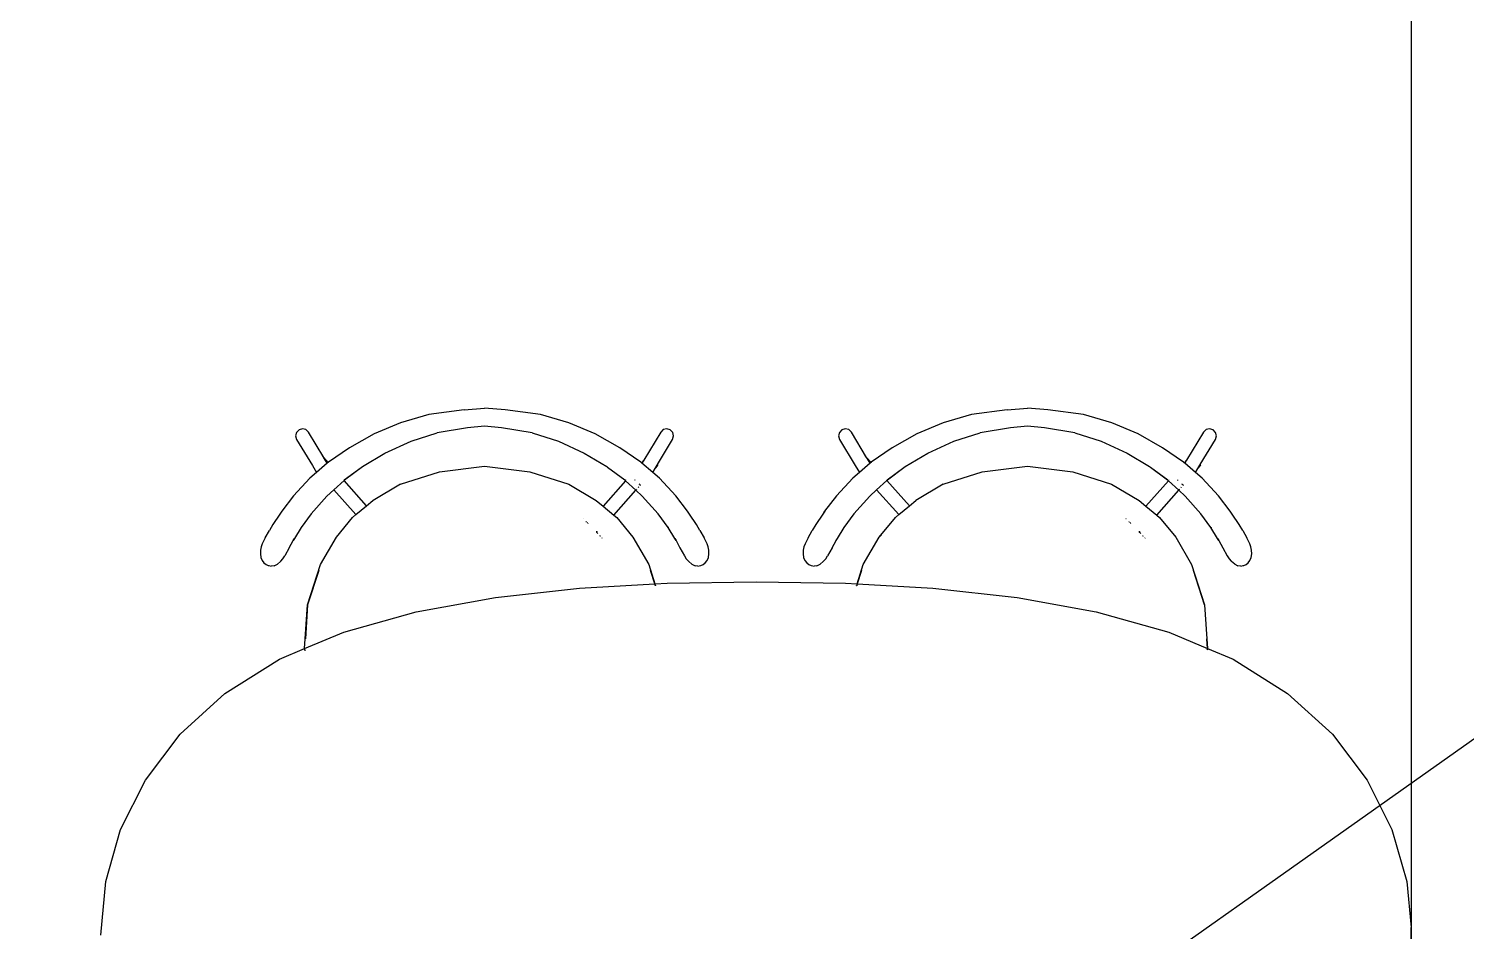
# Model space of a CAD drawing. Header units: millimetres. Extents: x -41292 to 298682, y -22072 to 33155.
# Drawn here: x 32080 to 33915, y -6007 to -4855 of the extents above; entities that cross this region are included whole.
import ezdxf

# ---------------------------------------------------------------- set-up
doc = ezdxf.new("R2010")
doc.units = ezdxf.units.MM
doc.layers.add('벽1', color=2, linetype='Continuous')

# ---------------------------------------------------------------- blocks, each defined once
blk = doc.blocks.new('rmfnasesx')
for p, q in [((61307.9, 13788.7), (61307.9, 9509.9)), ((60099.2, 10170.7), (60053.8, 10164.6)), ((60099.2, 10170.7), (60125.2, 10172.7)), ((60151.3, 10170.7), (60125.2, 10172.7)), ((60196.6, 10164.6), (60151.3, 10170.7)), ((60792.2, 10170.7), (60746.8, 10164.6)), ((60792.2, 10170.7), (60818.2, 10172.7)), ((60844.3, 10170.7), (60818.2, 10172.7)), ((60889.6, 10164.6), (60844.3, 10170.7)), ((60017.6, 10154.1), (59984, 10139.8)), ((60053.8, 10164.6), (60017.6, 10154.1)), ((60125.2, 10149.8), (60103.5, 10147.7)), ((60146.9, 10147.7), (60125.2, 10149.8)), ((60232.9, 10154.1), (60196.6, 10164.6)), ((60266.4, 10139.8), (60232.9, 10154.1)), ((60710.6, 10154.1), (60677, 10139.8)), ((60746.8, 10164.6), (60710.6, 10154.1)), ((60818.2, 10149.8), (60796.5, 10147.7)), ((60839.9, 10147.7), (60818.2, 10149.8)), ((60925.9, 10154.1), (60889.6, 10164.6)), ((60959.4, 10139.8), (60925.9, 10154.1)), ((59885.1, 10141.8), (59883.9, 10137.3)), ((59883.9, 10137.3), (59885.2, 10132.9)), ((59888.3, 10145.1), (59885.1, 10141.8)), ((59885.2, 10132.9), (59905.3, 10099.5)), ((59892.7, 10146.4), (59888.3, 10145.1)), ((59897.1, 10145.3), (59892.7, 10146.4)), ((59900.4, 10142.1), (59897.1, 10145.3)), ((59919.8, 10109.9), (59900.4, 10142.1)), ((59984, 10139.8), (59952.6, 10122.3)), ((59998, 10115.1), (60031.2, 10130.6)), ((60031.2, 10130.6), (60064.7, 10141.4)), ((60103.5, 10147.7), (60064.7, 10141.4)), ((60185.7, 10141.4), (60146.9, 10147.7)), ((60185.7, 10141.4), (60219.3, 10130.6)), ((60219.3, 10130.6), (60252.4, 10115.1)), ((60297.8, 10122.3), (60266.4, 10139.8)), ((60350, 10142.1), (60328.4, 10106.2)), ((60345.9, 10100.8), (60365.2, 10132.9)), ((60353.3, 10145.3), (60350, 10142.1)), ((60357.7, 10146.4), (60353.3, 10145.3)), ((60362.2, 10145.1), (60357.7, 10146.4)), ((60365.4, 10141.8), (60362.2, 10145.1)), ((60365.2, 10132.9), (60366.5, 10137.3)), ((60366.5, 10137.3), (60365.4, 10141.8)), ((60578.1, 10141.8), (60576.9, 10137.3)), ((60576.9, 10137.3), (60578.2, 10132.9)), ((60581.3, 10145.1), (60578.1, 10141.8)), ((60578.2, 10132.9), (60598.3, 10099.5)), ((60585.7, 10146.4), (60581.3, 10145.1)), ((60590.1, 10145.3), (60585.7, 10146.4)), ((60593.4, 10142.1), (60590.1, 10145.3)), ((60612.8, 10109.9), (60593.4, 10142.1)), ((60677, 10139.8), (60645.6, 10122.3)), ((60691, 10115.1), (60724.2, 10130.6)), ((60724.2, 10130.6), (60757.7, 10141.4)), ((60796.5, 10147.7), (60757.7, 10141.4)), ((60878.7, 10141.4), (60839.9, 10147.7)), ((60878.7, 10141.4), (60912.3, 10130.6)), ((60912.3, 10130.6), (60945.4, 10115.1)), ((60990.8, 10122.3), (60959.4, 10139.8)), ((61043, 10142.1), (61021.4, 10106.2)), ((61038.9, 10100.8), (61058.2, 10132.9)), ((61046.3, 10145.3), (61043, 10142.1)), ((61050.7, 10146.4), (61046.3, 10145.3)), ((61055.2, 10145.1), (61050.7, 10146.4)), ((61058.4, 10141.8), (61055.2, 10145.1)), ((61058.2, 10132.9), (61059.5, 10137.3)), ((61059.5, 10137.3), (61058.4, 10141.8)), ((59952.6, 10122.3), (59925.9, 10103.8)), ((59969.2, 10098.1), (59998, 10115.1)), ((60252.4, 10115.1), (60281.2, 10098.1)), ((60324.5, 10103.8), (60297.8, 10122.3)), ((60645.6, 10122.3), (60618.9, 10103.8)), ((60662.2, 10098.1), (60691, 10115.1)), ((60945.4, 10115.1), (60974.2, 10098.1)), ((61017.5, 10103.8), (60990.8, 10122.3)), ((59905.3, 10099.5), (59905.3, 10099.5)), ((59905.3, 10099.5), (59905.4, 10099.4)), ((59905.3, 10099.5), (59905.3, 10099.5)), ((59905.3, 10099.5), (59905.3, 10099.5)), ((59905.3, 10099.5), (59905.4, 10099.4)), ((59905.4, 10099.4), (59910.7, 10090.6)), ((59924.3, 10102.4), (59910.7, 10090.6)), ((59918.5, 10111.3), (59918.1, 10111.3)), ((59918.3, 10111.1), (59918.5, 10111.3)), ((59918.5, 10111.3), (59918.4, 10111)), ((59919.8, 10109.9), (59918.5, 10111.3)), ((59925.5, 10103.4), (59919.8, 10109.9)), ((59924.3, 10102.4), (59920.1, 10109.3)), ((59925.5, 10103.4), (59924.3, 10102.4)), ((59925.9, 10103.8), (59925.5, 10103.4)), ((59946, 10081.2), (59969.2, 10098.1)), ((59946.4, 10081.1), (59969.2, 10098.1)), ((60067.4, 10091.5), (60125.2, 10098.7)), ((60125.2, 10098.7), (60183.1, 10091.5)), ((60281.2, 10098.1), (60282.2, 10097.3)), ((60282.2, 10097.3), (60304, 10081.1)), ((60282.2, 10097.3), (60304.4, 10081.2)), ((60325.5, 10102.9), (60324.5, 10103.8)), ((60328.4, 10106.2), (60325.5, 10102.9)), ((60326.1, 10102.4), (60325.5, 10102.9)), ((60328.4, 10106.2), (60326.1, 10102.4)), ((60339.8, 10090.6), (60326.1, 10102.4)), ((60339.8, 10090.6), (60342.8, 10095.7)), ((60342.8, 10095.7), (60345.4, 10099.9)), ((60342.8, 10095.7), (60346.2, 10099.5)), ((60345.4, 10099.9), (60345.6, 10100.3)), ((60346.2, 10099.5), (60345.4, 10099.9)), ((60345.6, 10100.3), (60345.9, 10100.7)), ((60345.6, 10100.3), (60346.2, 10099.5)), ((60345.9, 10100.7), (60345.7, 10100.8)), ((60345.8, 10101), (60345.9, 10100.8)), ((60345.9, 10100.8), (60346.1, 10100.6)), ((60345.9, 10100.7), (60345.9, 10100.8)), ((60346.1, 10100.6), (60345.9, 10100.7)), ((60346.2, 10099.5), (60346.1, 10100.6)), ((60598.3, 10099.5), (60598.3, 10099.5)), ((60598.3, 10099.5), (60598.4, 10099.4)), ((60598.3, 10099.5), (60598.3, 10099.5)), ((60598.3, 10099.5), (60598.3, 10099.5)), ((60598.3, 10099.5), (60598.4, 10099.4)), ((60598.4, 10099.4), (60603.7, 10090.6)), ((60617.3, 10102.4), (60603.7, 10090.6)), ((60611.5, 10111.3), (60611.1, 10111.3)), ((60611.3, 10111.1), (60611.5, 10111.3)), ((60611.5, 10111.3), (60611.4, 10111)), ((60612.8, 10109.9), (60611.5, 10111.3)), ((60618.5, 10103.4), (60612.8, 10109.9)), ((60617.3, 10102.4), (60613.1, 10109.3)), ((60618.5, 10103.4), (60617.3, 10102.4)), ((60618.9, 10103.8), (60618.5, 10103.4)), ((60639, 10081.2), (60662.2, 10098.1)), ((60639.4, 10081.1), (60662.2, 10098.1)), ((60760.4, 10091.5), (60818.2, 10098.7)), ((60818.2, 10098.7), (60876.1, 10091.5)), ((60974.2, 10098.1), (60975.2, 10097.3)), ((60975.2, 10097.3), (60997, 10081.1)), ((60975.2, 10097.3), (60997.4, 10081.2)), ((61018.5, 10102.9), (61017.5, 10103.8)), ((61021.4, 10106.2), (61018.5, 10102.9)), ((61019.1, 10102.4), (61018.5, 10102.9)), ((61021.4, 10106.2), (61019.1, 10102.4)), ((61032.8, 10090.6), (61019.1, 10102.4)), ((61032.8, 10090.6), (61035.8, 10095.7)), ((61035.8, 10095.7), (61038.4, 10099.9)), ((61035.8, 10095.7), (61039.2, 10099.5)), ((61038.4, 10099.9), (61038.6, 10100.3)), ((61039.2, 10099.5), (61038.4, 10099.9)), ((61038.6, 10100.3), (61038.9, 10100.7)), ((61038.6, 10100.3), (61039.2, 10099.5)), ((61038.9, 10100.7), (61038.7, 10100.8)), ((61038.8, 10101), (61038.9, 10100.8)), ((61038.9, 10100.8), (61039.1, 10100.6)), ((61038.9, 10100.7), (61038.9, 10100.8)), ((61039.1, 10100.6), (61038.9, 10100.7)), ((61039.2, 10099.5), (61039.1, 10100.6)), ((59902.1, 10083.2), (59881.3, 10060.8)), ((59910.7, 10090.6), (59902.1, 10083.2)), ((59932.7, 10068.5), (59945.8, 10080.6)), ((59945.8, 10080.6), (59945.6, 10080.8)), ((59945.8, 10080.6), (59946.4, 10081.1)), ((59974.5, 10048.2), (59945.8, 10080.6)), ((60017.8, 10075.6), (59982.7, 10055)), ((60017.8, 10075.6), (60067.4, 10091.5)), ((60183.1, 10091.5), (60232.6, 10075.6)), ((60232.6, 10075.6), (60267.7, 10055)), ((60305.2, 10080), (60276.5, 10047.7)), ((60304, 10081.1), (60305.2, 10080.1)), ((60305.4, 10080.3), (60305.2, 10080.1)), ((60305.2, 10080.1), (60318.3, 10068)), ((60306.2, 10081.2), (60306.2, 10081.1)), ((60317.2, 10080.6), (60317, 10081.3)), ((60324.2, 10075), (60322.3, 10075.6)), ((60348.3, 10083.2), (60339.8, 10090.6)), ((60369.1, 10060.8), (60348.3, 10083.2)), ((60595.1, 10083.2), (60574.3, 10060.8)), ((60603.7, 10090.6), (60595.1, 10083.2)), ((60625.7, 10068.5), (60638.8, 10080.6)), ((60638.8, 10080.6), (60638.6, 10080.8)), ((60638.8, 10080.6), (60639.4, 10081.1)), ((60667.5, 10048.2), (60638.8, 10080.6)), ((60710.8, 10075.6), (60675.7, 10055)), ((60710.8, 10075.6), (60760.4, 10091.5)), ((60876.1, 10091.5), (60925.6, 10075.6)), ((60925.6, 10075.6), (60960.7, 10055)), ((60998.2, 10080), (60969.5, 10047.7)), ((60997, 10081.1), (60998.2, 10080.1)), ((60998.4, 10080.3), (60998.2, 10080.1)), ((60998.2, 10080.1), (61011.3, 10068)), ((60999.2, 10081.2), (60999.2, 10081.1)), ((61010.2, 10080.6), (61010, 10081.3)), ((61017.2, 10075), (61015.3, 10075.6)), ((61041.3, 10083.2), (61032.8, 10090.6)), ((61062.1, 10060.8), (61041.3, 10083.2)), ((59881.3, 10060.8), (59866.3, 10041.3)), ((59903.7, 10037.9), (59923.9, 10060.4)), ((59923.9, 10060.4), (59932.7, 10068.5)), ((59932.3, 10069), (59932.7, 10068.5)), ((59932.7, 10068.5), (59960.9, 10036.8)), ((60290.2, 10036.3), (60318.3, 10068)), ((60318.3, 10068), (60326.5, 10060.4)), ((60318.6, 10068.3), (60318.7, 10068.4)), ((60319, 10068.8), (60319.6, 10069.5)), ((60321.3, 10071.4), (60322.1, 10072.3)), ((60323.7, 10074.2), (60324.4, 10074.9)), ((60346.7, 10037.9), (60326.5, 10060.4)), ((60384.1, 10041.3), (60369.1, 10060.8)), ((60574.3, 10060.8), (60559.3, 10041.3)), ((60596.7, 10037.9), (60616.9, 10060.4)), ((60616.9, 10060.4), (60625.7, 10068.5)), ((60625.3, 10069), (60625.7, 10068.5)), ((60625.7, 10068.5), (60653.9, 10036.8)), ((60983.2, 10036.3), (61011.3, 10068)), ((61011.3, 10068), (61019.5, 10060.4)), ((61011.6, 10068.3), (61011.7, 10068.4)), ((61012, 10068.8), (61012.6, 10069.5)), ((61014.3, 10071.4), (61015.1, 10072.3)), ((61016.7, 10074.2), (61017.4, 10074.9)), ((61039.7, 10037.9), (61019.5, 10060.4)), ((61077.1, 10041.3), (61062.1, 10060.8)), ((59866.4, 10041.4), (59863.8, 10037.5)), ((59866.3, 10041.3), (59863.8, 10037.5)), ((59960.9, 10036.8), (59974.5, 10048.2)), ((59974.5, 10048.2), (59982.6, 10054.9)), ((59974.6, 10048.1), (59974.5, 10048.2)), ((59982.6, 10054.9), (59982.7, 10055)), ((60267.7, 10055), (60267.8, 10054.9)), ((60267.8, 10054.9), (60276.5, 10047.7)), ((60276.5, 10047.7), (60276.5, 10047.6)), ((60276.5, 10047.7), (60290.2, 10036.3)), ((60386.6, 10037.5), (60384, 10041.4)), ((60386.6, 10037.5), (60384.1, 10041.3)), ((60559.4, 10041.4), (60556.8, 10037.5)), ((60559.3, 10041.3), (60556.8, 10037.5)), ((60653.9, 10036.8), (60667.5, 10048.2)), ((60667.5, 10048.2), (60675.6, 10054.9)), ((60667.6, 10048.1), (60667.5, 10048.2)), ((60675.6, 10054.9), (60675.7, 10055)), ((60960.7, 10055), (60960.8, 10054.9)), ((60960.8, 10054.9), (60969.5, 10047.7)), ((60969.5, 10047.7), (60969.5, 10047.6)), ((60969.5, 10047.7), (60983.2, 10036.3)), ((61079.6, 10037.5), (61077, 10041.4)), ((61079.6, 10037.5), (61077.1, 10041.3)), ((59854.9, 10024.1), (59850.4, 10016.6)), ((59863.8, 10037.5), (59854.9, 10024.1)), ((59855.2, 10023.9), (59855, 10023.8)), ((59890.9, 10020.6), (59882.4, 10006.4)), ((59903.7, 10037.9), (59890.9, 10020.6)), ((59935.9, 10008.2), (59956.6, 10033.2)), ((59956.6, 10033.2), (59960.9, 10036.8)), ((59960.9, 10036.8), (59960.9, 10036.7)), ((60251, 10031.7), (60251.1, 10031.7)), ((60254.6, 10027.9), (60255.1, 10027.9)), ((60254.7, 10027.9), (60255.1, 10027.9)), ((60256.4, 10026.6), (60256.1, 10026.4)), ((60256.6, 10026.5), (60256.2, 10026.3)), ((60257.2, 10025.9), (60256.9, 10025.6)), ((60290.1, 10036.2), (60290.2, 10036.3)), ((60290.2, 10036.3), (60293.8, 10033.2)), ((60293.8, 10033.2), (60314.6, 10008.2)), ((60359.5, 10020.6), (60346.7, 10037.9)), ((60368, 10006.4), (60359.5, 10020.6)), ((60359.6, 10021), (60359.8, 10020.6)), ((60395.5, 10024.1), (60386.6, 10037.5)), ((60395.4, 10023.8), (60395.3, 10023.9)), ((60400.1, 10016.6), (60395.5, 10024.1)), ((60547.9, 10024.1), (60543.4, 10016.6)), ((60556.8, 10037.5), (60547.9, 10024.1)), ((60548.2, 10023.9), (60548, 10023.8)), ((60583.9, 10020.6), (60575.4, 10006.4)), ((60596.7, 10037.9), (60583.9, 10020.6)), ((60628.9, 10008.2), (60649.6, 10033.2)), ((60649.6, 10033.2), (60653.9, 10036.8)), ((60653.9, 10036.8), (60653.9, 10036.7)), ((60944, 10031.7), (60944.1, 10031.7)), ((60947.6, 10027.9), (60948.1, 10027.9)), ((60947.7, 10027.9), (60948.1, 10027.9)), ((60949.4, 10026.6), (60949.1, 10026.4)), ((60949.6, 10026.5), (60949.2, 10026.3)), ((60950.2, 10025.9), (60949.9, 10025.6)), ((60983.1, 10036.2), (60983.2, 10036.3)), ((60983.2, 10036.3), (60986.8, 10033.2)), ((60986.8, 10033.2), (61007.6, 10008.2)), ((61052.5, 10020.6), (61039.7, 10037.9)), ((61061, 10006.4), (61052.5, 10020.6)), ((61052.6, 10021), (61052.8, 10020.6)), ((61088.5, 10024.1), (61079.6, 10037.5)), ((61088.4, 10023.8), (61088.3, 10023.9)), ((61093.1, 10016.6), (61088.5, 10024.1)), ((59845.1, 10007.2), (59841.3, 9999.4)), ((59845.1, 10007.2), (59850.4, 10016.6)), ((59875.8, 9994.5), (59880.8, 10003.7)), ((59882.4, 10006.4), (59880.7, 10003.6)), ((59880.8, 10003.7), (59882.4, 10006.4)), ((59915.6, 9973.1), (59935.9, 10008.2)), ((59938.7, 10011.2), (59936.2, 10008.3)), ((60268, 10015.6), (60268, 10014.1)), ((60268.3, 10015.3), (60268.3, 10013.8)), ((60269.3, 10012.8), (60269.9, 10013.5)), ((60272.5, 10009.4), (60272.9, 10010.1)), ((60272.7, 10009.2), (60273.1, 10009.9)), ((60275.1, 10006.7), (60275.4, 10007.2)), ((60314.6, 10008.2), (60334.8, 9973.1)), ((60368, 10006.4), (60369.6, 10003.7)), ((60369.7, 10003.6), (60368, 10006.4)), ((60369.6, 10003.7), (60374.6, 9994.5)), ((60400.1, 10016.6), (60405.4, 10007.2)), ((60409.1, 9999.4), (60405.4, 10007.2)), ((60538.1, 10007.2), (60534.3, 9999.4)), ((60538.1, 10007.2), (60543.4, 10016.6)), ((60568.8, 9994.5), (60573.8, 10003.7)), ((60575.4, 10006.4), (60573.7, 10003.6)), ((60573.8, 10003.7), (60575.4, 10006.4)), ((60608.6, 9973.1), (60628.9, 10008.2)), ((60631.7, 10011.2), (60629.2, 10008.3)), ((60961, 10015.6), (60961, 10014.1)), ((60961.3, 10015.3), (60961.3, 10013.8)), ((60962.3, 10012.8), (60962.9, 10013.5)), ((60965.5, 10009.4), (60965.9, 10010.1)), ((60965.7, 10009.2), (60966.1, 10009.9)), ((60968.1, 10006.7), (60968.4, 10007.2)), ((61007.6, 10008.2), (61027.8, 9973.1)), ((61061, 10006.4), (61062.6, 10003.7)), ((61062.7, 10003.6), (61061, 10006.4)), ((61062.6, 10003.7), (61067.6, 9994.5)), ((61093.1, 10016.6), (61098.4, 10007.2)), ((61102.1, 9999.4), (61098.4, 10007.2)), ((59839, 9991.6), (59838.9, 9986.7)), ((59838.9, 9986.7), (59839.5, 9982)), ((59839.9, 9995.7), (59839, 9991.6)), ((59841.3, 9999.4), (59839.9, 9995.7)), ((59867.7, 9980.6), (59870, 9984.3)), ((59875.8, 9994.5), (59870, 9984.3)), ((60374.6, 9994.5), (60380.4, 9984.3)), ((60380.4, 9984.3), (60382.7, 9980.6)), ((60410.5, 9995.7), (60409.1, 9999.4)), ((60411.4, 9991.6), (60410.5, 9995.7)), ((60410.9, 9982), (60411.5, 9986.7)), ((60411.5, 9986.7), (60411.4, 9991.6)), ((60532, 9991.6), (60531.9, 9986.7)), ((60531.9, 9986.7), (60532.5, 9982)), ((60532.9, 9995.7), (60532, 9991.6)), ((60534.3, 9999.4), (60532.9, 9995.7)), ((60560.7, 9980.6), (60563, 9984.3)), ((60568.8, 9994.5), (60563, 9984.3)), ((61067.6, 9994.5), (61073.4, 9984.3)), ((61073.4, 9984.3), (61075.7, 9980.6)), ((61103.5, 9995.7), (61102.1, 9999.4)), ((61104.4, 9991.6), (61103.5, 9995.7)), ((61103.9, 9982), (61104.5, 9986.7)), ((61104.5, 9986.7), (61104.4, 9991.6)), ((59839.5, 9982), (59841.2, 9978.2)), ((59841.2, 9978.2), (59843.5, 9975.3)), ((59843.5, 9975.3), (59846.1, 9973.2)), ((59846.1, 9973.2), (59849, 9971.9)), ((59849, 9971.9), (59849.6, 9971.7)), ((59849.6, 9971.7), (59852.8, 9971)), ((59856.4, 9971.5), (59852.8, 9971)), ((59856.4, 9971.5), (59860.7, 9973.7)), ((59864.6, 9976.9), (59860.7, 9973.7)), ((59864.6, 9976.9), (59865, 9977.3)), ((59865, 9977.3), (59867.7, 9980.6)), ((59899.1, 9921.6), (59915.6, 9973.1)), ((59913.4, 9965.5), (59899.2, 9921.5)), ((60334.8, 9973.1), (60342.7, 9948.5)), ((60342.5, 9948.4), (60337, 9965.5)), ((60382.7, 9980.6), (60385.4, 9977.3)), ((60385.4, 9977.3), (60385.8, 9976.9)), ((60389.8, 9973.7), (60385.8, 9976.9)), ((60389.8, 9973.7), (60394, 9971.5)), ((60397.6, 9971), (60394, 9971.5)), ((60397.6, 9971), (60400.8, 9971.7)), ((60400.8, 9971.7), (60401.4, 9971.9)), ((60401.4, 9971.9), (60404.3, 9973.2)), ((60404.3, 9973.2), (60406.9, 9975.3)), ((60406.9, 9975.3), (60409.2, 9978.2)), ((60409.2, 9978.2), (60410.9, 9982)), ((60532.5, 9982), (60534.2, 9978.2)), ((60534.2, 9978.2), (60536.5, 9975.3)), ((60536.5, 9975.3), (60539.1, 9973.2)), ((60539.1, 9973.2), (60542, 9971.9)), ((60542, 9971.9), (60542.6, 9971.7)), ((60542.6, 9971.7), (60545.8, 9971)), ((60549.4, 9971.5), (60545.8, 9971)), ((60549.4, 9971.5), (60553.7, 9973.7)), ((60557.6, 9976.9), (60553.7, 9973.7)), ((60557.6, 9976.9), (60558, 9977.3)), ((60558, 9977.3), (60560.7, 9980.6)), ((60600.7, 9948.5), (60608.6, 9973.1)), ((60606.4, 9965.5), (60600.9, 9948.5)), ((61027.8, 9973.1), (61044.4, 9921.6)), ((61044.1, 9921.7), (61030, 9965.5)), ((61075.7, 9980.6), (61078.4, 9977.3)), ((61078.4, 9977.3), (61078.8, 9976.9)), ((61082.8, 9973.7), (61078.8, 9976.9)), ((61082.8, 9973.7), (61087, 9971.5)), ((61090.6, 9971), (61087, 9971.5)), ((61090.6, 9971), (61093.8, 9971.7)), ((61093.8, 9971.7), (61094.4, 9971.9)), ((61094.4, 9971.9), (61097.3, 9973.2)), ((61097.3, 9973.2), (61099.9, 9975.3)), ((61099.9, 9975.3), (61102.2, 9978.2)), ((61102.2, 9978.2), (61103.9, 9982)), ((60246.5, 9943), (60342.5, 9948.4)), ((60342.5, 9948.4), (60342.7, 9948.5)), ((60342.7, 9948), (60342.5, 9948.4)), ((60342.7, 9948.5), (60358.2, 9949.3)), ((60342.7, 9948.5), (60342.9, 9948)), ((60342.7, 9947.7), (60342.7, 9948)), ((60342.8, 9947.4), (60342.8, 9947.7)), ((60342.9, 9948), (60343, 9947.7)), ((60342.9, 9947.1), (60342.9, 9947.2)), ((60343, 9947.7), (60343, 9947.5)), ((60343.1, 9947.2), (60343.1, 9947.1)), ((60358.2, 9949.3), (60472, 9951.2)), ((60472, 9951.2), (60585.8, 9949.3)), ((60585.8, 9949.3), (60600.7, 9948.5)), ((60600.2, 9946.9), (60600.3, 9947.2)), ((60600.3, 9947.2), (60600.4, 9947.4)), ((60600.4, 9947.5), (60600.5, 9947.7)), ((60600.5, 9947.2), (60600.4, 9946.9)), ((60600.6, 9947.4), (60600.5, 9947.2)), ((60600.6, 9948), (60600.7, 9948.5)), ((60600.7, 9947.7), (60600.6, 9947.5)), ((60600.7, 9948.5), (60600.9, 9948.5)), ((60600.9, 9948.5), (60600.8, 9948)), ((60600.9, 9948.5), (60697.5, 9943)), ((60037.9, 9912.9), (60139, 9931.2)), ((60139, 9931.2), (60246.5, 9943)), ((60343.1, 9946.7), (60343, 9946.9)), ((60343.1, 9946.5), (60343.1, 9946.7)), ((60343.2, 9946.3), (60343.1, 9946.5)), ((60343.2, 9946.9), (60343.3, 9946.7)), ((60343.3, 9946.7), (60343.3, 9946.5)), ((60343.3, 9946.5), (60343.4, 9946.3)), ((60343.3, 9946.1), (60343.3, 9946.1)), ((60343.4, 9945.8), (60343.4, 9945.8)), ((60343.5, 9946.1), (60343.5, 9946.1)), ((60343.6, 9945.9), (60343.6, 9945.8)), ((60599.9, 9945.9), (60599.9, 9946.1)), ((60600, 9946.4), (60600.1, 9946.6)), ((60600, 9946.2), (60600, 9946.3)), ((60600.1, 9946.7), (60600.2, 9946.8)), ((60600.2, 9946.1), (60600.1, 9945.9)), ((60600.3, 9946.6), (60600.2, 9946.4)), ((60600.2, 9946.3), (60600.2, 9946.1)), ((60600.4, 9946.8), (60600.4, 9946.7)), ((60697.5, 9943), (60804.9, 9931.2)), ((60804.9, 9931.2), (60906, 9912.9)), ((59895.3, 9865.8), (59899.1, 9921.6)), ((59899.2, 9921.5), (59896.3, 9878.5)), ((59945.3, 9886.9), (60037.9, 9912.9)), ((60906, 9912.9), (60998.7, 9886.9)), ((61044.4, 9921.6), (61048.1, 9866.1)), ((59895.3, 9865.8), (59945.3, 9886.9)), ((60998.7, 9886.9), (61047.9, 9866.1)), ((61047.9, 9866.1), (61047.1, 9878.5)), ((59863.2, 9852.3), (59895.3, 9865.8)), ((59895.3, 9865.7), (59895.3, 9865.8)), ((59895.3, 9865.5), (59895.3, 9865.7)), ((59895.4, 9865.3), (59895.3, 9865.4)), ((59895.4, 9865.7), (59895.5, 9865.6)), ((59895.5, 9864.8), (59895.4, 9865.1)), ((59895.5, 9865.5), (59895.5, 9865.4)), ((59895.5, 9864.6), (59895.5, 9864.7)), ((59895.6, 9865.1), (59895.6, 9864.9)), ((59895.6, 9864.4), (59895.6, 9864.5)), ((59895.6, 9864.1), (59895.6, 9864.3)), ((59895.7, 9863.8), (59895.6, 9864.1)), ((59895.7, 9864.8), (59895.7, 9864.7)), ((59895.7, 9864.6), (59895.7, 9864.5)), ((59895.8, 9863.5), (59895.7, 9863.7)), ((59895.8, 9864.4), (59895.8, 9864.2)), ((59895.8, 9864.1), (59895.9, 9863.8)), ((59895.9, 9863.7), (59895.9, 9863.6)), ((61047.6, 9864.2), (61047.7, 9864.3)), ((61047.6, 9863.9), (61047.6, 9864)), ((61047.7, 9864.5), (61047.7, 9864.7)), ((61047.7, 9864), (61047.7, 9863.9)), ((61047.8, 9864.8), (61047.8, 9865.2)), ((61047.8, 9864.3), (61047.8, 9864.1)), ((61048, 9865.9), (61047.9, 9866.1)), ((61047.9, 9866.1), (61048.1, 9866.1)), ((61047.9, 9865.6), (61048, 9865.7)), ((61048, 9865.1), (61047.9, 9864.7)), ((61047.9, 9864.6), (61047.9, 9864.4)), ((61048, 9865.7), (61048, 9865.8)), ((61048.1, 9866.1), (61048.1, 9865.8)), ((61048.1, 9866.1), (61080.7, 9852.3)), ((61048.1, 9865.7), (61048.1, 9865.5)), ((59793.5, 9808.5), (59863.2, 9852.3)), ((61080.7, 9852.3), (61150.4, 9808.5)), ((59736.5, 9756.5), (59793.5, 9808.5)), ((61150.4, 9808.5), (61207.5, 9756.5)), ((59692.1, 9698.1), (59736.5, 9756.5)), ((61207.5, 9756.5), (61251.8, 9698.1)), ((59660.4, 9634.9), (59692.1, 9698.1)), ((61251.8, 9698.1), (61283.5, 9634.9)), ((59641.4, 9568.4), (59660.4, 9634.9)), ((61283.5, 9634.9), (61302.5, 9568.4)), ((59635.1, 9500.2), (59641.4, 9568.4)), ((61302.5, 9568.4), (61307.9, 9509.9)), ((61307.9, 9490.6), (61307.9, 9509.9))]:
    blk.add_line(p, q)

msp = doc.modelspace()

# ---------------------------------------------------------------- linework, layer by layer
msp.add_lwpolyline([(42289.27, 153.15), (21289.27, -14696.85)])
at = {"layer": '벽1'}
msp.add_line((33844.67, -3129.42), (33844.67, -6819.42), dxfattribs=at)

# ---------------------------------------------------------------- block references
msp.add_blockref('rmfnasesx', (-27463.27, -15512.43))

doc.saveas('drawing.dxf')
